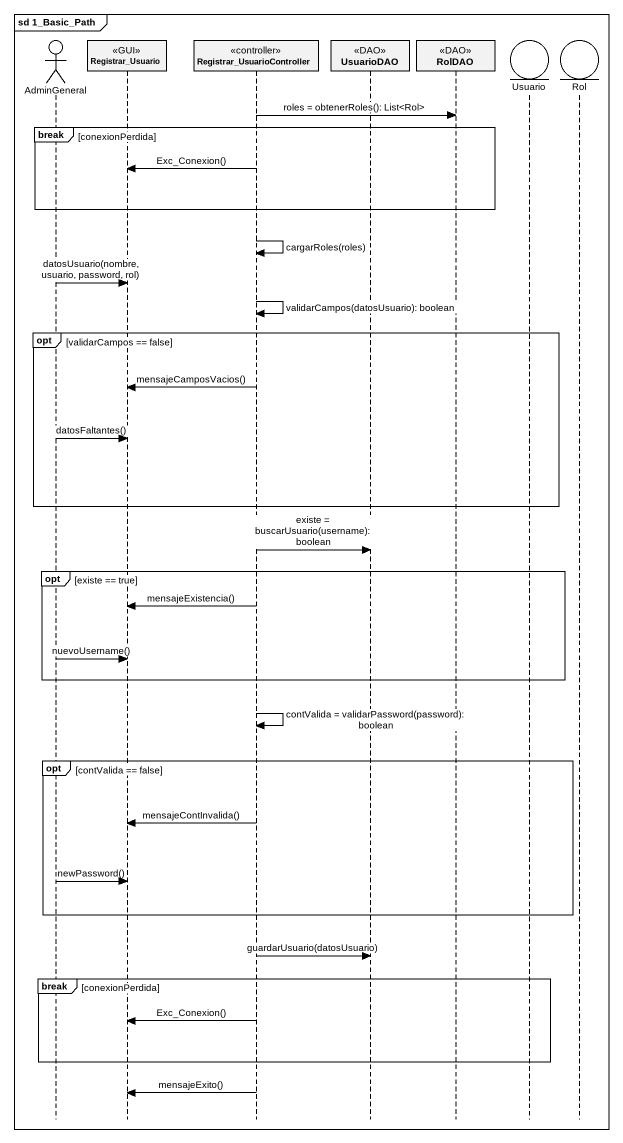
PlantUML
@startuml
mainframe sd 1_Basic_Path
hide footbox
actor AdminGeneral
participant Registrar_Usuario <<GUI>>
participant Registrar_UsuarioController <<controller>>
participant UsuarioDAO <<DAO>>
participant RolDAO <<DAO>>
entity Usuario
entity Rol

Registrar_UsuarioController -> RolDAO : roles = obtenerRoles(): List<Rol>
break conexionPerdida
  Registrar_UsuarioController -> Registrar_Usuario : Exc_Conexion()
end
Registrar_UsuarioController -> Registrar_UsuarioController : cargarRoles(roles)
AdminGeneral -> Registrar_Usuario : datosUsuario(nombre, usuario, password, rol)
Registrar_UsuarioController -> Registrar_UsuarioController : validarCampos(datosUsuario): boolean
opt validarCampos == false
  Registrar_UsuarioController -> Registrar_Usuario : mensajeCamposVacios()
  AdminGeneral -> Registrar_Usuario : datosFaltantes()
end
Registrar_UsuarioController -> UsuarioDAO : existe = buscarUsuario(username): boolean
opt existe == true
  Registrar_UsuarioController -> Registrar_Usuario : mensajeExistencia()
  AdminGeneral -> Registrar_Usuario : nuevoUsername()
end
Registrar_UsuarioController -> Registrar_UsuarioController : contValida = validarPassword(password): boolean
opt contValida == false
  Registrar_UsuarioController -> Registrar_Usuario : mensajeContInvalida()
  AdminGeneral -> Registrar_Usuario : newPassword()
end
Registrar_UsuarioController -> UsuarioDAO : guardarUsuario(datosUsuario)
break conexionPerdida
  Registrar_UsuarioController -> Registrar_Usuario : Exc_Conexion()
end
Registrar_UsuarioController -> Registrar_Usuario : mensajeExito()
@enduml
